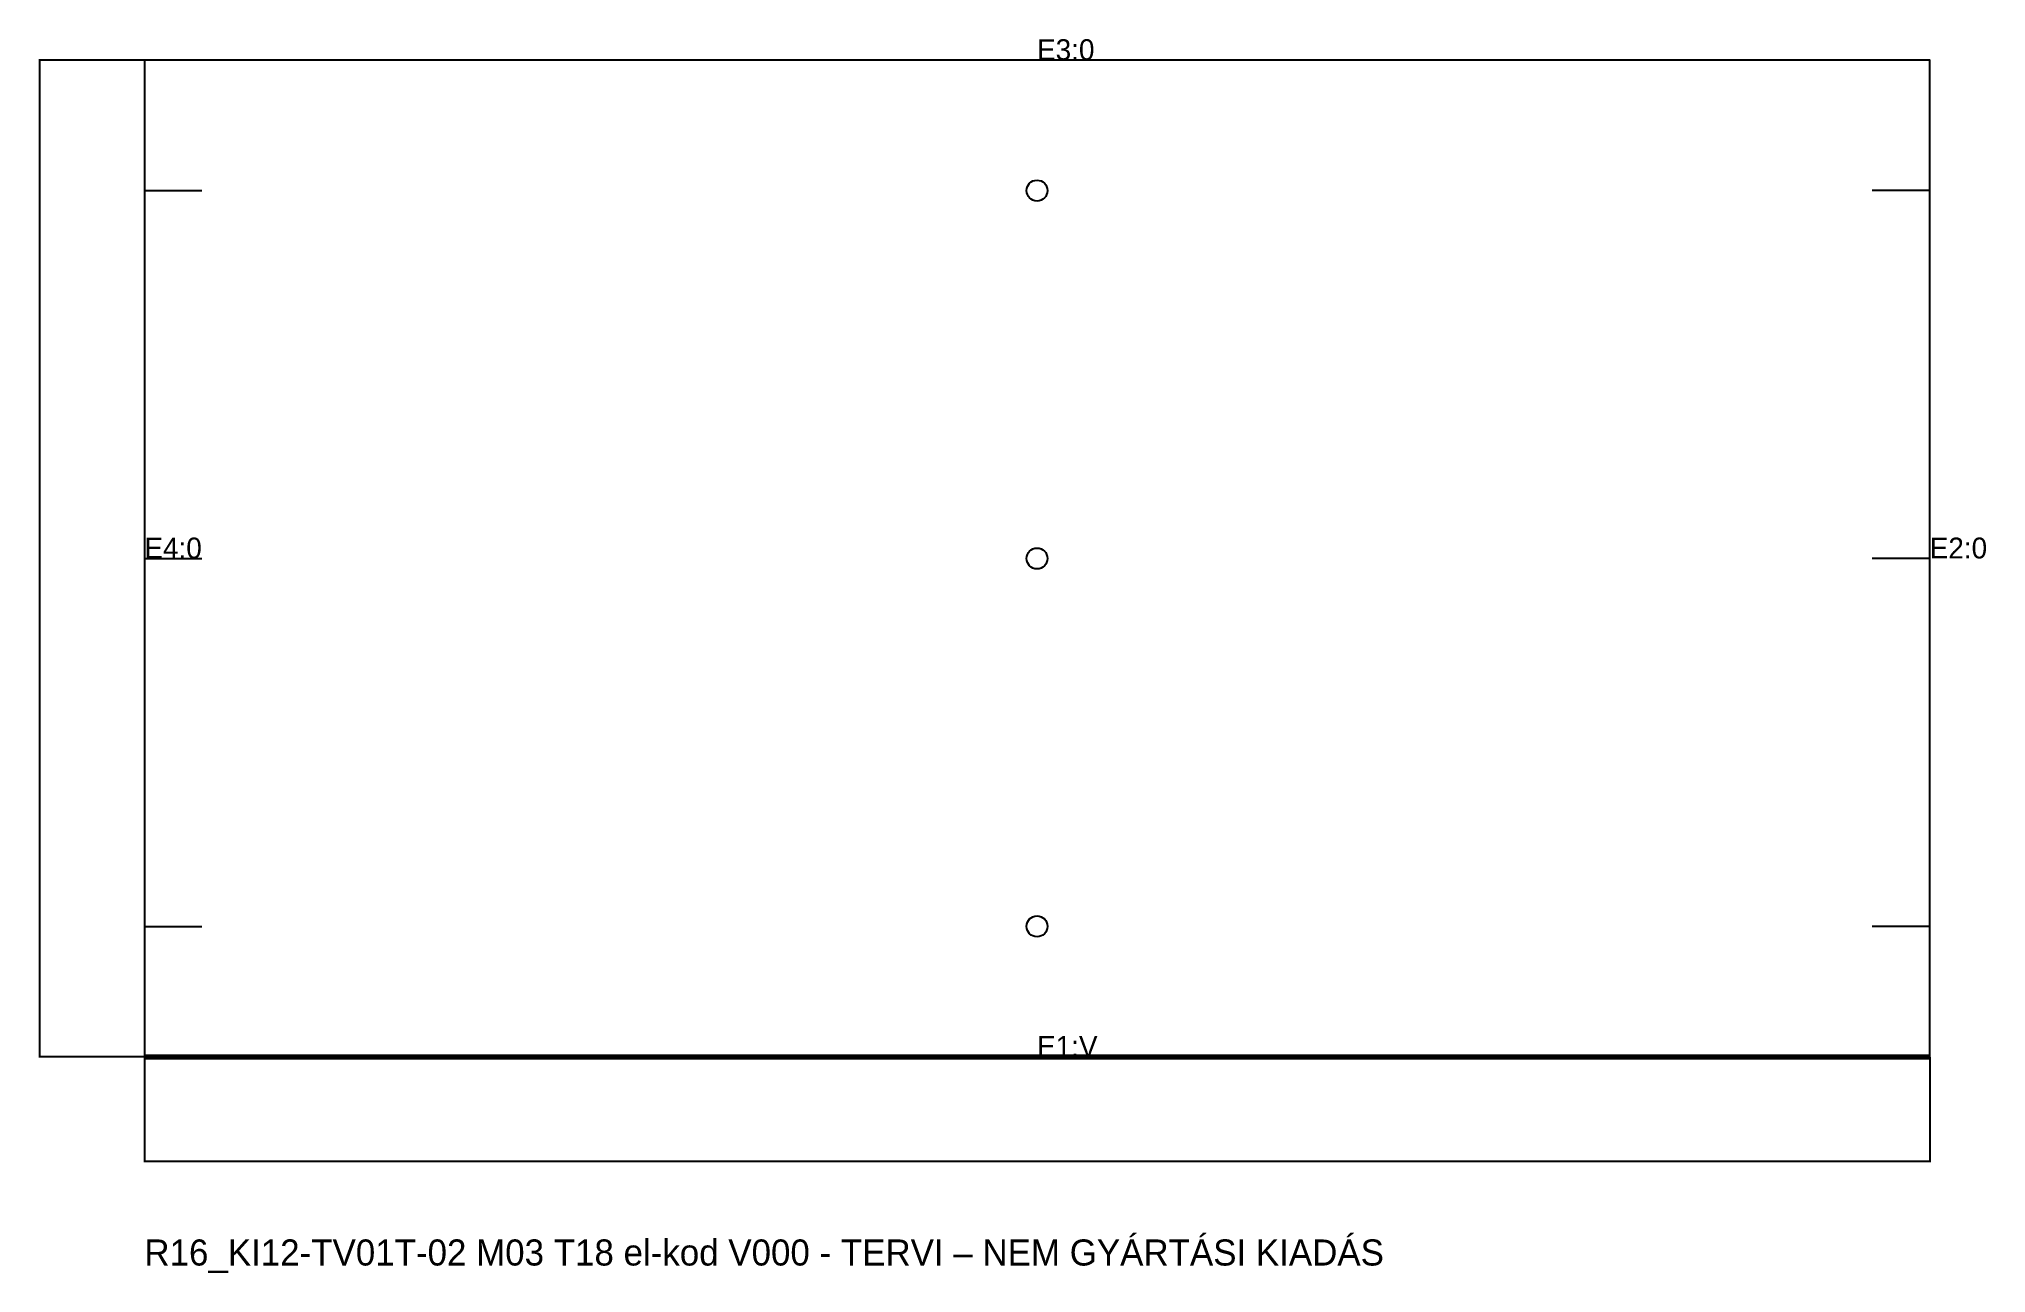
# Model space of a CAD drawing. Header units: millimetres. Extents: x -40 to 706, y -83 to 390.
import ezdxf

# ---------------------------------------------------------------- set-up
doc = ezdxf.new("R2010")
doc.units = ezdxf.units.MM
for name, color, linetype in [('ELZARAS', 1, 'Continuous'), ('FURAT_B', 4, 'Continuous'), ('FURAT_EL', 3, 'Continuous'), ('KONTUR', 7, 'Continuous'), ('MERET', 8, 'Continuous'), ('SZOVEG', 7, 'Continuous')]:
    doc.layers.add(name, color=color, linetype=linetype)
doc.styles.add('OpenSansCondensed-Light', font='OpenSansCondensed-Light.ttf')
doc.dimstyles.new('EZDXF', dxfattribs={"dimtxt": 0.25, "dimasz": 0.175, "dimexe": 0.375, "dimexo": 0.125, "dimgap": 0.1, "dimtad": 1, "dimlfac": 100, "dimzin": 12, "dimdsep": 46, "dimtxsty": 'OpenSansCondensed-Light', "dimblk": 'ARCHTICK', "dimcen": 2.5, "dimazin": 3, "dimtfac": 0.5, "dimtmove": 2, "dimatfit": 3})

# ---------------------------------------------------------------- blocks, each defined once
blk = doc.blocks.new('_ARCHTICK')
at = {"color": 0, "linetype": 'BYBLOCK', "const_width": 0.15}
blk.add_lwpolyline([(-0.5, -0.5), (0.5, 0.5)], dxfattribs=at)

msp = doc.modelspace()

# ---------------------------------------------------------------- linework, layer by layer
at = {"layer": 'ELZARAS', "lineweight": 70}
msp.add_line((0, 0), (684, 0), dxfattribs=at)
at = {"layer": 'FURAT_B'}
for centre in [(342, 332), (342, 191), (342, 50)]:
    msp.add_circle(centre, 4, dxfattribs=at)
at = {"layer": 'FURAT_EL'}
for p, q in [((0, 332), (22, 332)), ((684, 332), (662, 332)), ((0, 191), (22, 191)), ((684, 191), (662, 191)), ((0, 50), (22, 50)), ((684, 50), (662, 50))]:
    msp.add_line(p, q, dxfattribs=at)
at = {"layer": 'KONTUR'}
msp.add_lwpolyline([(0, 0), (684, 0), (684, 382), (0, 382)], close=True, dxfattribs=at)

# ---------------------------------------------------------------- texts
at = {"layer": 'SZOVEG'}
for s, height, p in [('E3:0', 8, (342, 382)), ('E4:0', 8, (0, 191)), ('E2:0', 8, (684, 191)), ('E1:V', 8, (342, 0)), ('R16_KI12-TV01T-02 M03 T18 el-kod V000 - TERVI – NEM GYÁRTÁSI KIADÁS', 10, (0, -80))]:
    msp.add_text(s, height=height, dxfattribs=at).set_placement(p)

# ---------------------------------------------------------------- dimensions: what is measured, and where the dimension line sits
at = {"layer": 'MERET'}
msp.add_linear_dim(base=(-40, 0), p1=(0, 0), p2=(0, 382), angle=90, dimstyle='EZDXF', dxfattribs=at).render()
msp.add_linear_dim(base=(0, -40), p1=(0, 0), p2=(684, 0), dimstyle='EZDXF', dxfattribs=at).render()

doc.saveas('drawing.dxf')
